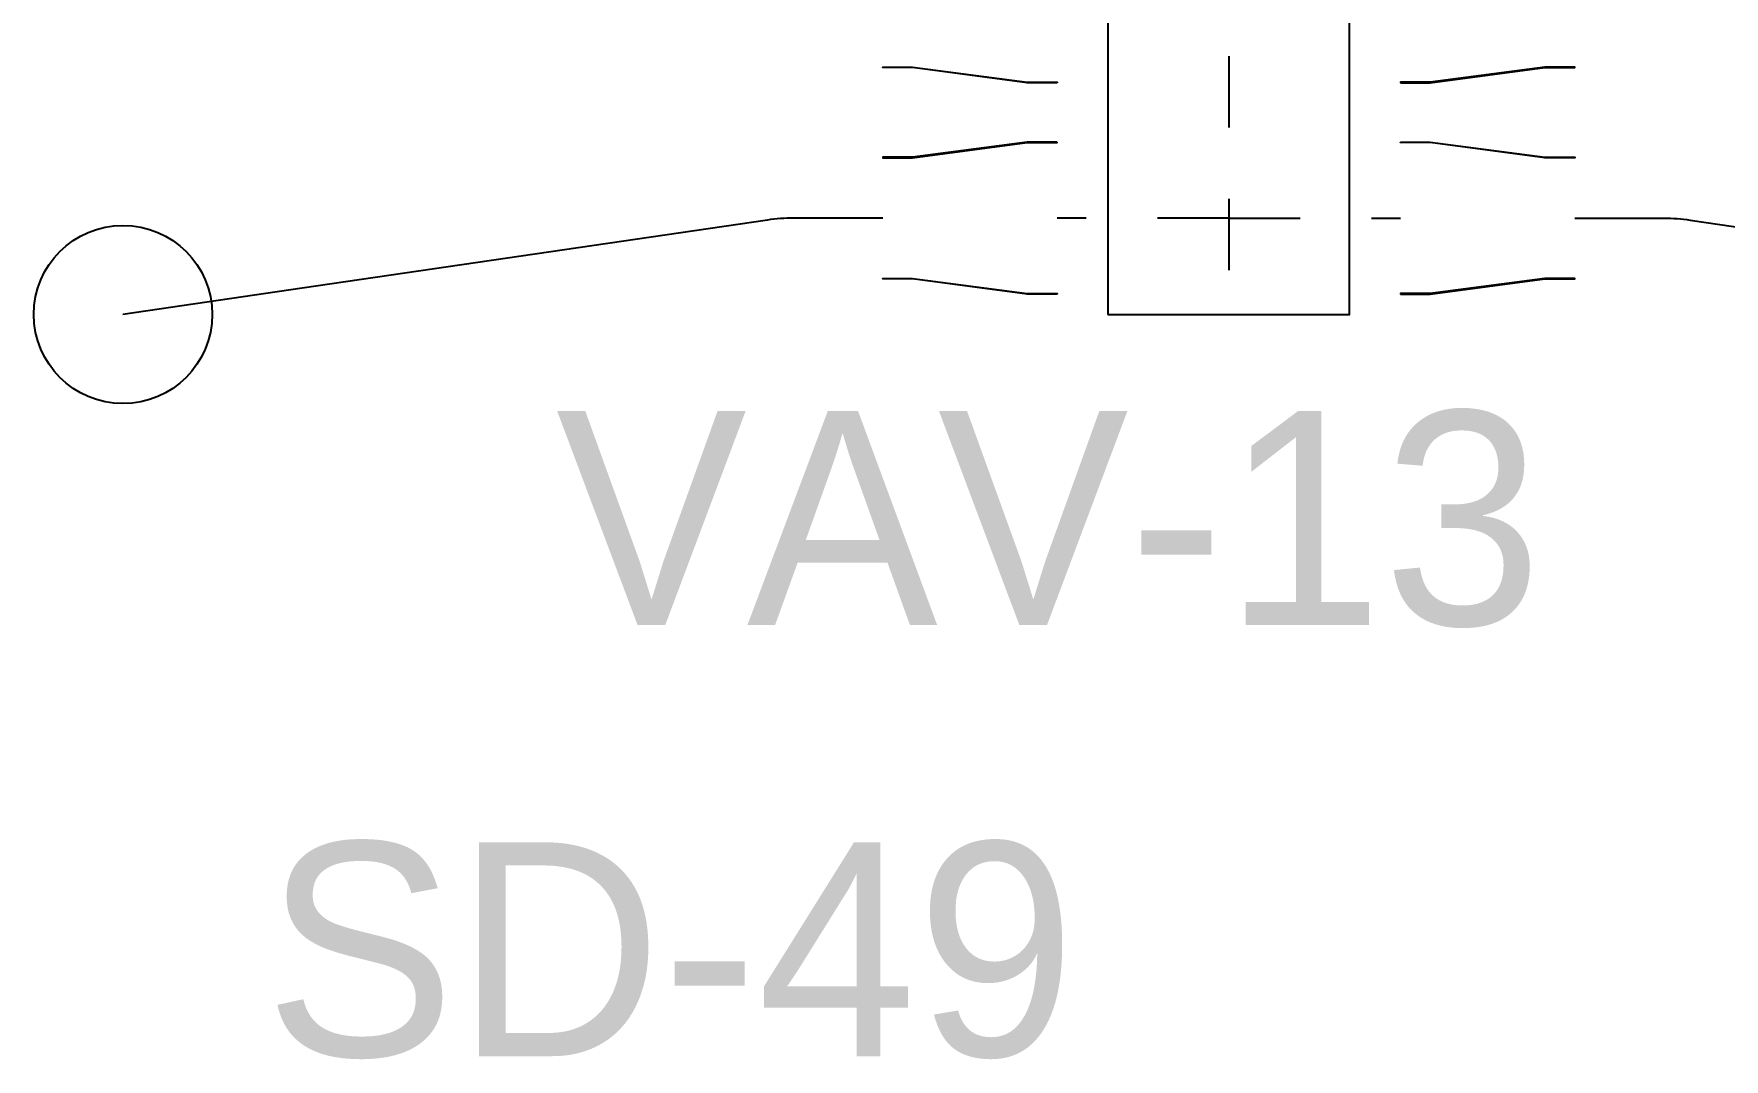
# Model space of a CAD drawing. Header units: metres. Extents: x 0.2 to 42.3, y 0.9 to 39.
# Drawn here: x 0.191 to 3.034, y 17.495 to 19.221 of the extents above; entities that cross this region are included whole.
import ezdxf

# ---------------------------------------------------------------- set-up
doc = ezdxf.new("R2010")
doc.units = ezdxf.units.M
doc.linetypes.add('BSA_LOGICAL_DASHED', pattern=[0.24, 0.12, -0.12])
for name, color, linetype in [('BSA_BRANCH_AXIS', 5, 'Continuous'), ('BSA_BRANCH_LABEL', 3, 'Continuous'), ('BSA_EQUIPMENT_ENVELOPE', 8, 'Continuous'), ('BSA_LOGICAL_DEVICE_AXIS', 8, 'BSA_LOGICAL_DASHED'), ('BSA_REDUCER_MATERIAL', 7, 'Continuous'), ('BSA_TERMINAL_CENTRE', 3, 'Continuous'), ('BSA_VAV_LABEL', 7, 'Continuous')]:
    doc.layers.add(name, color=color, linetype=linetype)

msp = doc.modelspace()

# ---------------------------------------------------------------- linework, layer by layer
at = {"layer": 'BSA_BRANCH_AXIS'}
for points in [[(1.6189, 18.9105), (1.4689, 18.9105, 0.03641), (1.4247, 18.9072), (0.6424, 18.7925), (0.3408, 18.7483)], [(2.7827, 18.9105), (2.9327, 18.9105, -0.03641), (2.9769, 18.9072), (3.7592, 18.7925), (4.0608, 18.7483)]]:
    msp.add_lwpolyline(points, format="xyb", dxfattribs=at)
at = {"layer": 'BSA_EQUIPMENT_ENVELOPE'}
msp.add_lwpolyline([(1.9976, 18.7485), (2.404, 18.7485), (2.404, 19.6629), (1.9976, 19.6629)], close=True, dxfattribs=at)
at = {"layer": 'BSA_LOGICAL_DEVICE_AXIS'}
for p, q in [((2.2008, 19.6629), (2.2008, 18.7485)), ((2.2008, 18.9105), (1.9119, 18.9105)), ((2.2008, 18.9105), (2.4897, 18.9105))]:
    msp.add_line(p, q, dxfattribs=at)
at = {"layer": 'BSA_REDUCER_MATERIAL'}
for points in [[(1.9119, 19.1383), (1.8619, 19.1383), (1.6689, 19.1637), (1.6189, 19.1637), (1.6189, 19.1645), (1.6689, 19.1645), (1.8619, 19.1391), (1.9119, 19.1391)], [(2.4897, 19.1383), (2.5397, 19.1383), (2.7327, 19.1637), (2.7827, 19.1637), (2.7827, 19.1645), (2.7327, 19.1645), (2.5397, 19.1391), (2.4897, 19.1391)], [(1.9119, 19.0383), (1.8619, 19.0383), (1.6689, 19.0129), (1.6189, 19.0129), (1.6189, 19.0121), (1.6689, 19.0121), (1.8619, 19.0375), (1.9119, 19.0375)], [(2.4897, 19.0383), (2.5397, 19.0383), (2.7327, 19.0129), (2.7827, 19.0129), (2.7827, 19.0121), (2.7327, 19.0121), (2.5397, 19.0375), (2.4897, 19.0375)], [(1.9119, 18.7827), (1.8619, 18.7827), (1.6689, 18.8081), (1.6189, 18.8081), (1.6189, 18.8089), (1.6689, 18.8089), (1.8619, 18.7835), (1.9119, 18.7835)], [(2.4897, 18.7827), (2.5397, 18.7827), (2.7327, 18.8081), (2.7827, 18.8081), (2.7827, 18.8089), (2.7327, 18.8089), (2.5397, 18.7835), (2.4897, 18.7835)]]:
    msp.add_lwpolyline(points, close=True, dxfattribs=at)
at = {"layer": 'BSA_TERMINAL_CENTRE'}
msp.add_circle((0.3408, 18.7483), 0.15, dxfattribs=at)

# ---------------------------------------------------------------- texts
at = {"layer": 'BSA_BRANCH_LABEL'}
msp.add_text('SD-49', height=0.36, dxfattribs=at).set_placement((0.5788, 17.5003))
at = {"layer": 'BSA_VAV_LABEL'}
msp.add_text('VAV-13', height=0.36, dxfattribs=at).set_placement((1.0691, 18.2257))

doc.saveas('drawing.dxf')
